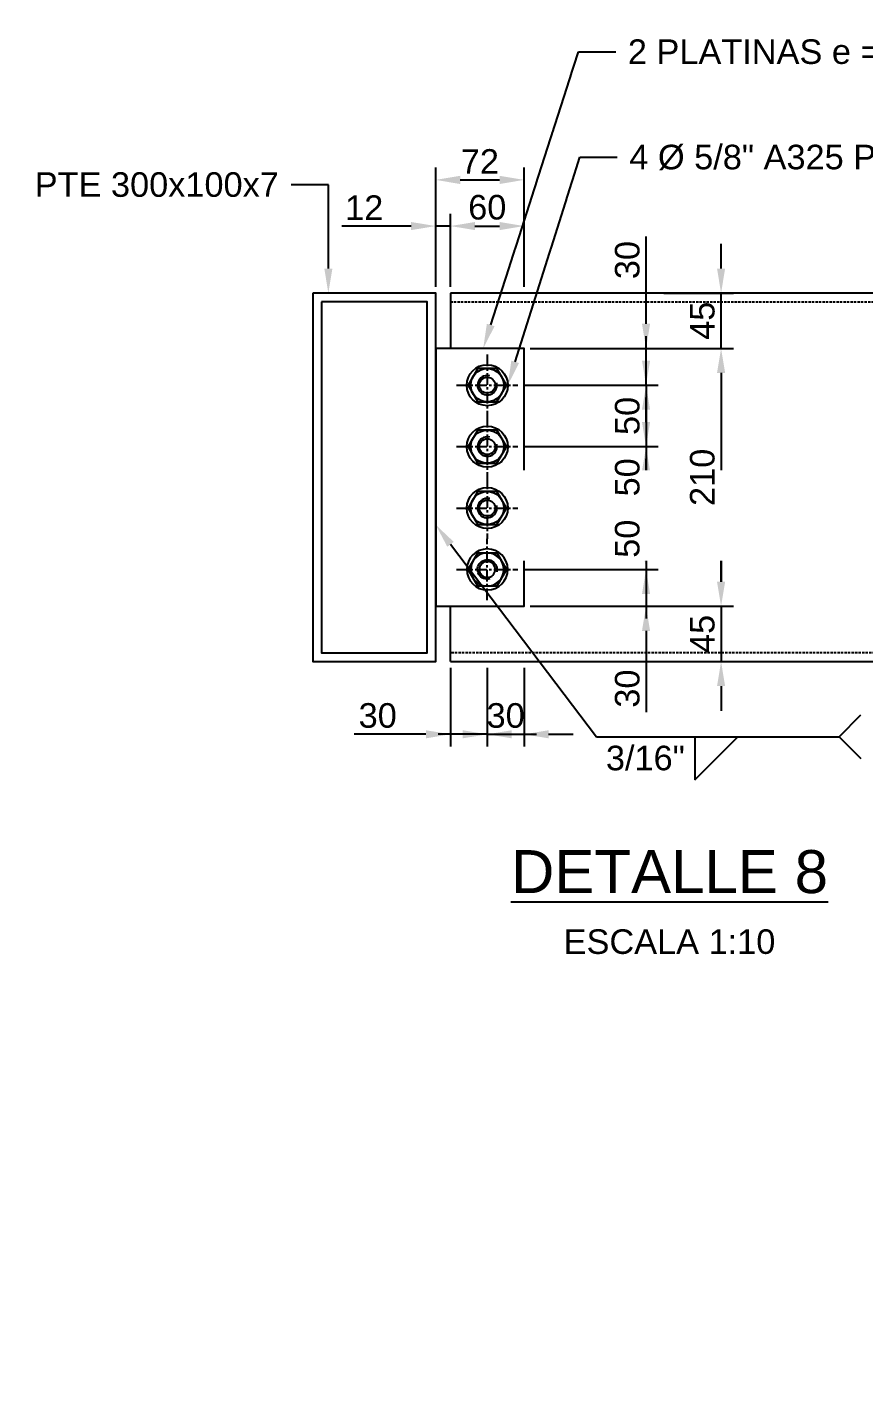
# Model space of a CAD drawing. Header units: millimetres. Extents: x -1367288 to 157996, y -18171 to 61708.
# Drawn here: x 31386 to 32067, y 13244 to 14348 of the extents above; entities that cross this region are included whole.
import ezdxf
from ezdxf import colors
from ezdxf.entities.mleader import LeaderData, LeaderLine
from ezdxf.enums import TextEntityAlignment as Align
from ezdxf.math import Vec2, Vec3

# ---------------------------------------------------------------- set-up
doc = ezdxf.new("R2010")
doc.units = ezdxf.units.MM
doc.header["$LTSCALE"] = 0.3
doc.linetypes.add('CENTER', pattern=[50.8, 31.75, -6.35, 6.35, -6.35])
doc.linetypes.add('HIDDEN', pattern=[9.525, 6.35, -3.175])
for name, color, linetype in [('EE-CENTROS', 8, 'CENTER'), ('EE-TEXTO 1', 4, 'Continuous'), ('EE-TEXTO 2', 2, 'Continuous'), ('SIM-COTAS', 1, 'Continuous'), ('SIM-OCULTOS', 8, 'HIDDEN'), ('SIM-PLATINAS', 2, 'Continuous'), ('SIM-PTE 300x100x7', 213, 'Continuous')]:
    doc.layers.add(name, color=color, linetype=linetype)
doc.styles.add('ARIAL EE', font='arial.ttf')
doc.styles.get("Standard").update_dxf_attribs({"font": 'arial.ttf'})
doc.dimstyles.new('EE 1_STANDAR', dxfattribs={"dimtxt": 2, "dimasz": 2, "dimexe": 1, "dimexo": 0.5, "dimgap": 0.5, "dimtad": 1, "dimdec": 0, "dimdsep": 46, "dimtxsty": 'ARIAL EE', "dimcen": 1.5, "dimclrd": 256, "dimclre": 256, "dimclrt": 2, "dimadec": 0, "dimazin": 0, "dimtfac": 1, "dimtdec": 0, "dimtix": 1, "dimtmove": 0, "dimatfit": 2, "dimfxl": 1, "dimlwd": -1, "dimlwe": -1, "dimarcsym": 0})

# ---------------------------------------------------------------- blocks, each defined once
blk = doc.blocks.new('TUERCA 5-8')
blk.add_lwpolyline([(919700.1, -652089.1), (919692.3, -652102.6), (919700.1, -652116.1), (919715.7, -652116.1), (919723.5, -652102.6), (919715.7, -652089.1)], close=True)
for radius in [16.7, 13.5, 6.44]:
    blk.add_circle((919707.9, -652102.6), radius)
blk.add_arc((919707.9, -652102.6), 7.94, 75, 15)
at = {"layer": 'EE-CENTROS'}
for p, q in [((919707.9, -652077.6), (919707.9, -652127.6)), ((919682.9, -652102.6), (919732.9, -652102.6))]:
    blk.add_line(p, q, dxfattribs=at)
blk = doc.blocks.new('TUER 5-8')
blk.add_blockref('TUERCA 5-8', (-919707.9, 652102.6))
blk = doc.blocks.new('*D505')
at = {"layer": 'SIM-COTAS', "transparency": 16777216}
for p, q in [((31950.9, 14151.1), (31950.9, 14171.1)), ((31904.3, 14131.1), (31960.9, 14131.1)), ((31950.9, 14086.1), (31950.9, 14131.1)), ((31795.5, 14086.1), (31960.9, 14086.1)), ((31950.9, 14066.1), (31950.9, 14046.1))]:
    blk.add_line(p, q, dxfattribs=at)
for points in [[(31947.6, 14151.1), (31954.2, 14151.1), (31950.9, 14131.1)], [(31947.6, 14066.1), (31954.2, 14066.1), (31950.9, 14086.1)]]:
    blk.add_solid(points, dxfattribs=at)
at = {"layer": 'SIM-COTAS', "color": 2, "transparency": 16777216, "insert": (31935.7, 14108.6), "char_height": 20, "attachment_point": 5, "rotation": 90, "style": 'ARIAL EE'}
blk.add_mtext('45', dxfattribs=at)
blk = doc.blocks.new('*D506')
at = {"layer": 'SIM-COTAS', "transparency": 16777216}
for p, q in [((31795.5, 14086.1), (31960.9, 14086.1)), ((31950.9, 14066.1), (31950.9, 13896.1)), ((31795.5, 13876.1), (31960.9, 13876.1))]:
    blk.add_line(p, q, dxfattribs=at)
for points in [[(31947.6, 14066.1), (31954.2, 14066.1), (31950.9, 14086.1)], [(31947.6, 13896.1), (31954.2, 13896.1), (31950.9, 13876.1)]]:
    blk.add_solid(points, dxfattribs=at)
at = {"layer": 'SIM-COTAS', "color": 2, "transparency": 16777216, "insert": (31935.7, 13981.1), "char_height": 20, "attachment_point": 5, "rotation": 90, "style": 'ARIAL EE'}
blk.add_mtext('210', dxfattribs=at)
blk = doc.blocks.new('*D507')
at = {"layer": 'SIM-COTAS', "transparency": 16777216}
for p, q in [((31950.9, 13896.1), (31950.9, 13916.1)), ((31795.5, 13876.1), (31960.9, 13876.1)), ((31950.9, 13876.1), (31950.9, 13831.1)), ((31904.3, 13831.1), (31960.9, 13831.1)), ((31950.9, 13811.1), (31950.9, 13791.1))]:
    blk.add_line(p, q, dxfattribs=at)
for points in [[(31947.6, 13896.1), (31954.2, 13896.1), (31950.9, 13876.1)], [(31947.6, 13811.1), (31954.2, 13811.1), (31950.9, 13831.1)]]:
    blk.add_solid(points, dxfattribs=at)
at = {"layer": 'SIM-COTAS', "color": 2, "transparency": 16777216, "insert": (31935.7, 13853.6), "char_height": 20, "attachment_point": 5, "rotation": 90, "style": 'ARIAL EE'}
blk.add_mtext('45', dxfattribs=at)
blk = doc.blocks.new('*D508')
at = {"layer": 'SIM-COTAS', "transparency": 16777216}
for p, q in [((31889.8, 14106.1), (31889.8, 14177.3)), ((31795.5, 14086.1), (31899.8, 14086.1)), ((31889.8, 14056.1), (31889.8, 14086.1)), ((31790.5, 14056.1), (31899.8, 14056.1)), ((31889.8, 14036.1), (31889.8, 14016.1))]:
    blk.add_line(p, q, dxfattribs=at)
for points in [[(31886.5, 14106.1), (31893.1, 14106.1), (31889.8, 14086.1)], [(31886.5, 14036.1), (31893.1, 14036.1), (31889.8, 14056.1)]]:
    blk.add_solid(points, dxfattribs=at)
at = {"layer": 'SIM-COTAS', "color": 2, "transparency": 16777216, "insert": (31874.6, 14158), "char_height": 20, "attachment_point": 5, "rotation": 90, "style": 'ARIAL EE'}
blk.add_mtext('30', dxfattribs=at)
blk = doc.blocks.new('*D509')
at = {"layer": 'SIM-COTAS', "transparency": 16777216}
for p, q in [((31889.8, 14076.1), (31889.8, 14096.1)), ((31790.5, 14056.1), (31899.8, 14056.1)), ((31889.8, 14056.1), (31889.8, 14006.1)), ((31790.5, 14006.1), (31899.8, 14006.1)), ((31889.8, 13986.1), (31889.8, 13966.1))]:
    blk.add_line(p, q, dxfattribs=at)
for points in [[(31886.5, 14076.1), (31893.1, 14076.1), (31889.8, 14056.1)], [(31886.5, 13986.1), (31893.1, 13986.1), (31889.8, 14006.1)]]:
    blk.add_solid(points, dxfattribs=at)
at = {"layer": 'SIM-COTAS', "color": 2, "transparency": 16777216, "insert": (31874.6, 14031.1), "char_height": 20, "attachment_point": 5, "rotation": 90, "style": 'ARIAL EE'}
blk.add_mtext('50', dxfattribs=at)
blk = doc.blocks.new('*D510')
at = {"layer": 'SIM-COTAS', "transparency": 16777216}
for p, q in [((31889.8, 14026.1), (31889.8, 14046.1)), ((31790.5, 14006.1), (31899.8, 14006.1)), ((31889.8, 14006.1), (31889.8, 13956.1)), ((31790.5, 13956.1), (31899.8, 13956.1)), ((31889.8, 13936.1), (31889.8, 13916.1))]:
    blk.add_line(p, q, dxfattribs=at)
for points in [[(31886.5, 14026.1), (31893.1, 14026.1), (31889.8, 14006.1)], [(31886.5, 13936.1), (31893.1, 13936.1), (31889.8, 13956.1)]]:
    blk.add_solid(points, dxfattribs=at)
at = {"layer": 'SIM-COTAS', "color": 2, "transparency": 16777216, "insert": (31874.6, 13981.1), "char_height": 20, "attachment_point": 5, "rotation": 90, "style": 'ARIAL EE'}
blk.add_mtext('50', dxfattribs=at)
blk = doc.blocks.new('*D511')
at = {"layer": 'SIM-COTAS', "transparency": 16777216}
for p, q in [((31889.8, 13976.1), (31889.8, 13996.1)), ((31790.5, 13956.1), (31899.8, 13956.1)), ((31889.8, 13956.1), (31889.8, 13906.1)), ((31790.5, 13906.1), (31899.8, 13906.1)), ((31889.8, 13886.1), (31889.8, 13866.1))]:
    blk.add_line(p, q, dxfattribs=at)
for points in [[(31886.5, 13976.1), (31893.1, 13976.1), (31889.8, 13956.1)], [(31886.5, 13886.1), (31893.1, 13886.1), (31889.8, 13906.1)]]:
    blk.add_solid(points, dxfattribs=at)
at = {"layer": 'SIM-COTAS', "color": 2, "transparency": 16777216, "insert": (31874.6, 13931.1), "char_height": 20, "attachment_point": 5, "rotation": 90, "style": 'ARIAL EE'}
blk.add_mtext('50', dxfattribs=at)
blk = doc.blocks.new('*D512')
at = {"layer": 'SIM-COTAS', "transparency": 16777216}
for p, q in [((31889.8, 13926.1), (31889.8, 13946.1)), ((31790.5, 13906.1), (31899.8, 13906.1)), ((31889.8, 13906.1), (31889.8, 13876.1)), ((31795.5, 13876.1), (31899.8, 13876.1)), ((31889.8, 13856.1), (31889.8, 13789.8))]:
    blk.add_line(p, q, dxfattribs=at)
for points in [[(31886.5, 13926.1), (31893.1, 13926.1), (31889.8, 13906.1)], [(31886.5, 13856.1), (31893.1, 13856.1), (31889.8, 13876.1)]]:
    blk.add_solid(points, dxfattribs=at)
at = {"layer": 'SIM-COTAS', "color": 2, "transparency": 16777216, "insert": (31874.6, 13809.1), "char_height": 20, "attachment_point": 5, "rotation": 90, "style": 'ARIAL EE'}
blk.add_mtext('30', dxfattribs=at)
blk = doc.blocks.new('*D513')
at = {"layer": 'SIM-COTAS', "transparency": 16777216}
for p, q in [((31718.5, 14136.1), (31718.5, 14233.3)), ((31790.5, 14136.1), (31790.5, 14233.3)), ((31738.5, 14223.3), (31770.5, 14223.3))]:
    blk.add_line(p, q, dxfattribs=at)
for points in [[(31738.5, 14226.6), (31738.5, 14219.9), (31718.5, 14223.3)], [(31770.5, 14226.6), (31770.5, 14219.9), (31790.5, 14223.3)]]:
    blk.add_solid(points, dxfattribs=at)
at = {"layer": 'SIM-COTAS', "color": 2, "transparency": 16777216, "insert": (31754.5, 14238.3), "char_height": 20, "attachment_point": 5, "style": 'ARIAL EE'}
blk.add_mtext('72', dxfattribs=at)
blk = doc.blocks.new('AWS-FILL-IZQ')
at = {"transparency": 16777216}
for p, q in [((20, 0), (21.78, 1.78)), ((8.25, -3.5), (11.75, 0)), ((8.25, 0), (8.25, -3.5)), ((8.25, 0), (20, 0)), ((20, 0), (21.78, -1.78))]:
    blk.add_line(p, q, dxfattribs=at)
at = {"layer": 'EE-TEXTO 2', "color": 2, "transparency": 16777216, "style": 'ARIAL EE'}
for tag, p, flags in [('OBSERVACION', (22.3, -1.07), 4), ('DE-TANTO-CADA-TANTO', (12.07, -2.68), 12)]:
    blk.add_attdef(tag, p, '', height=2, dxfattribs=dict(at, flags=flags))
at = {"layer": 'EE-TEXTO 2', "color": 2, "transparency": 16777216, "style": 'ARIAL EE', "flags": 12}
blk.add_attdef('VALOR_SOLDADURA', text='', height=2, dxfattribs=at).set_placement((7.44, -2.73), align=Align.RIGHT)
blk = doc.blocks.new('TÍTULO')
at = {"layer": 'EE-TEXTO 1', "style": 'ARIAL EE'}
blk.add_attdef('%%UVISTAENPLANTA', text='', height=3.5, dxfattribs=at).set_placement((-0.54, 3.5), align=Align.CENTER)
at = {"layer": 'EE-TEXTO 2', "style": 'ARIAL EE'}
for tag, p in [('SUBTITULO', (-0.77, -1.27)), ('ESCALA1:100', (-0.32, -5.15))]:
    blk.add_attdef(tag, text='', height=2, dxfattribs=at).set_placement(p, align=Align.CENTER)
blk = doc.blocks.new('*D521')
at = {"layer": 'SIM-COTAS', "transparency": 16777216}
for p, q in [((31718.5, 14136.1), (31718.5, 14195.7)), ((31730.5, 14136.1), (31730.5, 14195.7)), ((31698.5, 14185.7), (31642, 14185.7)), ((31730.5, 14185.7), (31718.5, 14185.7)), ((31750.5, 14185.7), (31770.5, 14185.7))]:
    blk.add_line(p, q, dxfattribs=at)
for points in [[(31698.5, 14189), (31698.5, 14182.4), (31718.5, 14185.7)], [(31750.5, 14189), (31750.5, 14182.4), (31730.5, 14185.7)]]:
    blk.add_solid(points, dxfattribs=at)
at = {"layer": 'SIM-COTAS', "color": 2, "transparency": 16777216, "insert": (31660.3, 14200.7), "char_height": 20, "attachment_point": 5, "style": 'ARIAL EE'}
blk.add_mtext('12', dxfattribs=at)
blk = doc.blocks.new('*D522')
at = {"layer": 'SIM-COTAS', "transparency": 16777216}
for p, q in [((31730.5, 14136.1), (31730.5, 14195.7)), ((31790.5, 14136.1), (31790.5, 14195.7)), ((31750.5, 14185.7), (31770.5, 14185.7))]:
    blk.add_line(p, q, dxfattribs=at)
for points in [[(31750.5, 14189), (31750.5, 14182.4), (31730.5, 14185.7)], [(31770.5, 14189), (31770.5, 14182.4), (31790.5, 14185.7)]]:
    blk.add_solid(points, dxfattribs=at)
at = {"layer": 'SIM-COTAS', "color": 2, "transparency": 16777216, "insert": (31760.5, 14200.9), "char_height": 20, "attachment_point": 5, "style": 'ARIAL EE'}
blk.add_mtext('60', dxfattribs=at)
blk = doc.blocks.new('*D523')
at = {"layer": 'SIM-COTAS', "transparency": 16777216}
for p, q in [((31730.5, 13826.1), (31730.5, 13761.9)), ((31760.5, 13826.1), (31760.5, 13761.9)), ((31710.5, 13771.9), (31652, 13771.9)), ((31760.5, 13771.9), (31730.5, 13771.9)), ((31780.5, 13771.9), (31800.5, 13771.9))]:
    blk.add_line(p, q, dxfattribs=at)
for points in [[(31710.5, 13775.2), (31710.5, 13768.6), (31730.5, 13771.9)], [(31780.5, 13775.2), (31780.5, 13768.6), (31760.5, 13771.9)]]:
    blk.add_solid(points, dxfattribs=at)
at = {"layer": 'SIM-COTAS', "color": 2, "transparency": 16777216, "insert": (31671.3, 13787.1), "char_height": 20, "attachment_point": 5, "style": 'ARIAL EE'}
blk.add_mtext('30', dxfattribs=at)
blk = doc.blocks.new('*D524')
at = {"layer": 'SIM-COTAS', "transparency": 16777216}
for p, q in [((31760.5, 13826.1), (31760.5, 13761.9)), ((31790.5, 13826.1), (31790.5, 13761.9)), ((31740.5, 13771.9), (31720.5, 13771.9)), ((31760.5, 13771.9), (31790.5, 13771.9)), ((31810.5, 13771.9), (31830.5, 13771.9))]:
    blk.add_line(p, q, dxfattribs=at)
for points in [[(31740.5, 13775.2), (31740.5, 13768.6), (31760.5, 13771.9)], [(31810.5, 13775.2), (31810.5, 13768.6), (31790.5, 13771.9)]]:
    blk.add_solid(points, dxfattribs=at)
at = {"layer": 'SIM-COTAS', "color": 2, "transparency": 16777216, "insert": (31775.5, 13787.1), "char_height": 20, "attachment_point": 5, "style": 'ARIAL EE'}
blk.add_mtext('30', dxfattribs=at)

msp = doc.modelspace()

# ---------------------------------------------------------------- linework, layer by layer
at = {"layer": 'SIM-OCULTOS'}
msp.add_line((32327.6, 13838.1, 2.1), (31730.5, 13838.1, 2.1), dxfattribs=at)
at = {"layer": 'SIM-PTE 300x100x7'}
for q in [(31730.5, 13876.1, 2.1), (32327.6, 13831.1, 2.1)]:
    msp.add_line((31730.5, 13831.1, 2.1), q, dxfattribs=at)

# ---------------------------------------------------------------- block references
at = {"layer": 'EE-TEXTO 1'}
ref = msp.add_blockref('TÍTULO', (31908.9, 13660.1, 0.6), dxfattribs=dict(at, xscale=10, yscale=10, zscale=10))
ref.add_attrib('%%UTÍTULO', '%%uDETALLE 8', dxfattribs={"height": 35, "style": 'ARIAL EE'}).set_placement((31908.9, 13660.1, 0.6), align=Align.MIDDLE_CENTER)
ref.add_attrib('ESCALA', 'ESCALA 1:10', dxfattribs={"layer": 'EE-TEXTO 2', "height": 20, "style": 'ARIAL EE'}).set_placement((31908.9, 13603.1, 0.6), align=Align.MIDDLE_CENTER)

# ---------------------------------------------------------------- dimensions: what is measured, and where the dimension line sits
at = {"layer": 'SIM-COTAS'}
dim = msp.add_linear_dim(base=(31950.9, 13831.1, 4.5), p1=(31790.5, 13876.1, 2.1), p2=(31899.3, 13831.1, 2.1), angle=90, dimstyle='EE 1_STANDAR', dxfattribs=at)
dim.commit()
dim.dimension.update_dxf_attribs({"geometry": '*D507', "text_midpoint": (31950.9, 13853.6, 4.5), "dimtype": 160})
dim = msp.add_linear_dim(base=(31760.5, 13771.9, 4.5), p1=(31730.5, 13831.1, 2.1), p2=(31760.5, 13831.1, 4.5), dimstyle='EE 1_STANDAR', dxfattribs=at)
dim.commit()
dim.dimension.update_dxf_attribs({"geometry": '*D523', "text_midpoint": (31671.3, 13771.9, 4.5), "dimtype": 160})
dim = msp.add_linear_dim(base=(31790.5, 13771.9), p1=(31760.5, 13831.1, 4.5), p2=(31790.5, 13831.1, 2.1), dimstyle='EE 1_STANDAR', dxfattribs=at)
dim.commit()
dim.dimension.update_dxf_attribs({"geometry": '*D524', "text_midpoint": (31775.5, 13787.1)})

# ---------------------------------------------------------------- leaders
at = {"layer": 'SIM-COTAS', "linetype": 'Continuous'}
ml = msp.add_multileader_mtext('Standard', dxfattribs=at)
ml.set_content('\\A1;{\\C2;4 Ø 5/8" A325 PASANTES}', color=256)
ml.set_leader_properties()
ml.build(insert=Vec2(0, 0))
ml.multileader.update_dxf_attribs({"dogleg_length": 0.0025, "arrow_head_size": 30, "scale": 15})
ctx = ml.context
ctx.base_point, ctx.scale, ctx.char_height, ctx.arrow_head_size, ctx.landing_gap_size, ctx.plane_origin = Vec3(27732.8, 13973.5, -2.5), 15, 30, 30, 15, Vec3(-2365.7, 19673.6, -2.5)
notes = []
notes.append((ctx, [(0, (1, 1, 0), (27687.3, 13973.5, -2.5), (1, 0), 45.6, [(0, [(27569.1, 14123.6, -2.5)], 0, [])])]))
ctx.mtext.insert, ctx.mtext.width, ctx.mtext.defined_height, ctx.mtext.flow_direction = Vec3(27747.8, 13988.7, -2.5), 268.898, 126.9, 5
ctx.mtext.has_bg_fill, ctx.mtext.bg_color, ctx.mtext.bg_scale_factor, ctx.mtext.bg_transparency, ctx.mtext.use_window_bg_color = 1, -1027028792, 1.5, 0, 1
ml = msp.add_multileader_mtext('Standard', dxfattribs=at)
ml.set_content('\\A1;{\\C2;VIGA ARMADA TIPO1}', color=256)
ml.set_leader_properties()
ml.build(insert=Vec2(0, 0))
ml.multileader.update_dxf_attribs({"dogleg_length": 0.0025, "arrow_head_size": 100, "scale": 50})
ctx = ml.context
ctx.base_point, ctx.scale, ctx.char_height, ctx.arrow_head_size, ctx.landing_gap_size, ctx.plane_origin = Vec3(-11488.6, 13342.9, 2), 50, 100, 100, 50, Vec3(-15708.9, -2492.3, 2)
notes.append((ctx, [(0, (1, 1, 0), (-11680.8, 13342.9, 2), (1, 0), 192.2, [(0, [(-11680.8, 13782.8, 2)], 0, [])])]))
ctx.mtext.insert, ctx.mtext.width, ctx.mtext.defined_height, ctx.mtext.flow_direction = Vec3(-11438.6, 13393.7, 2), 1051.855, 411.1, 5
for ctx, leaders in notes:
    for number, flags, end, landing, length, lines in leaders:
        leader = LeaderData()
        leader.index, (leader.has_last_leader_line, leader.has_dogleg_vector, leader.attachment_direction) = number, flags
        leader.last_leader_point, leader.dogleg_vector, leader.dogleg_length = Vec3(end), Vec3(landing), length
        for number, points, colour, breaks in lines:
            line = LeaderLine()
            line.index, line.vertices, line.color, line.breaks = number, Vec3.list(points), colors.encode_raw_color(colour), breaks
            leader.lines.append(line)
        ctx.leaders.append(leader)

# ---------------------------------------------------------------- next in the draw order: leaders
ml = msp.add_multileader_mtext('Standard', dxfattribs=at)
ml.set_content('\\A1;{\\C2;VIGA ARMADA TIPO 1}', color=256)
ml.set_leader_properties()
ml.build(insert=Vec2(0, 0))
ml.multileader.update_dxf_attribs({"dogleg_length": 0.0025, "arrow_head_size": 30, "scale": 15})
ctx = ml.context
ctx.base_point, ctx.scale, ctx.char_height, ctx.arrow_head_size, ctx.landing_gap_size, ctx.plane_origin = Vec3(28149.8, 13963.5, -2.5), 15, 30, 30, 15, Vec3(-1896, 19928, -2.5)
notes = []
notes.append((ctx, [(0, (1, 1, 0), (28104.2, 13963.5, -2.5), (1, 0), 45.6, [(0, [(28104.2, 14062.1, -2.5)], 0, [])])]))
ctx.mtext.insert, ctx.mtext.width, ctx.mtext.defined_height, ctx.mtext.flow_direction = Vec3(28164.8, 13978.8, -2.5), 300.989, 126.9, 5
ctx.mtext.has_bg_fill, ctx.mtext.bg_color, ctx.mtext.bg_scale_factor, ctx.mtext.bg_transparency, ctx.mtext.use_window_bg_color = 1, -1027028792, 1.5, 0, 1
for ctx, leaders in notes:
    for number, flags, end, landing, length, lines in leaders:
        leader = LeaderData()
        leader.index, (leader.has_last_leader_line, leader.has_dogleg_vector, leader.attachment_direction) = number, flags
        leader.last_leader_point, leader.dogleg_vector, leader.dogleg_length = Vec3(end), Vec3(landing), length
        for number, points, colour, breaks in lines:
            line = LeaderLine()
            line.index, line.vertices, line.color, line.breaks = number, Vec3.list(points), colors.encode_raw_color(colour), breaks
            leader.lines.append(line)
        ctx.leaders.append(leader)

# ---------------------------------------------------------------- next in the draw order: block references
for p in [(31760.5, 14006.1, 2.1), (31760.5, 13956.1, 2.1)]:
    msp.add_blockref('TUER 5-8', p)
at = {"xscale": -1, "rotation": 180}
msp.add_blockref('TUER 5-8', (31760.5, 13906.1, 2.1), dxfattribs=at)

# ---------------------------------------------------------------- next in the draw order: dimensions: what is measured, and where the dimension line sits
at = {"layer": 'SIM-COTAS'}
dim = msp.add_linear_dim(base=(31889.8, 13906.1, 4.5), p1=(31785.5, 13956.1, 2.1), p2=(31785.5, 13906.1, 2.1), angle=90, dimstyle='EE 1_STANDAR', dxfattribs=at)
dim.commit()
dim.dimension.update_dxf_attribs({"geometry": '*D511', "text_midpoint": (31874.6, 13931.1, 4.5)})
dim = msp.add_linear_dim(base=(31889.8, 13876.1, 4.5), p1=(31785.5, 13906.1, 2.1), p2=(31790.5, 13876.1, 2.1), angle=90, dimstyle='EE 1_STANDAR', dxfattribs=at)
dim.commit()
dim.dimension.update_dxf_attribs({"geometry": '*D512', "text_midpoint": (31889.8, 13809.1, 4.5), "dimtype": 160})

# ---------------------------------------------------------------- next in the draw order: leaders
at = {"layer": 'SIM-COTAS', "linetype": 'Continuous'}
ml = msp.add_multileader_mtext('Standard', dxfattribs=at)
ml.set_content('\\A1;{\\C2;PTE 220x90x4.5mm}', color=256)
ml.set_leader_properties()
ml.build(insert=Vec2(0, 0))
ml.multileader.update_dxf_attribs({"dogleg_length": 0.0025, "arrow_head_size": 20, "scale": 10})
ctx = ml.context
ctx.base_point, ctx.scale, ctx.char_height, ctx.arrow_head_size, ctx.landing_gap_size, ctx.plane_origin = Vec3(29766.6, 14162.3, 2.1), 10, 20, 20, 10, Vec3(-263.9, 20192.9, 2.1)
notes = []
notes.append((ctx, [(0, (1, 1, 0), (29736.3, 14162.3, 2.1), (1, 0), 30.4, [(0, [(29736.3, 14051.1, 2.1)], 0, [])])]))
ctx.mtext.insert, ctx.mtext.width, ctx.mtext.defined_height, ctx.mtext.flow_direction = Vec3(29776.6, 14172.5, 2.1), 200.659, 84.6, 5
ctx.mtext.has_bg_fill, ctx.mtext.bg_color, ctx.mtext.bg_scale_factor, ctx.mtext.bg_transparency, ctx.mtext.use_window_bg_color = 1, -1027028792, 1.5, 0, 1
at = {"layer": 'SIM-COTAS'}
ml = msp.add_multileader_block('Standard', dxfattribs=at)
ml.set_content('AWS-FILL-IZQ', color=256, scale=10)
ml.set_attribute('VALOR_SOLDADURA', '3/16"', width=0)
ml.set_attribute('DE-TANTO-CADA-TANTO', '', width=0)
ml.set_attribute('OBSERVACION', '', width=0)
ml.set_leader_properties(color=256)
ml.build(insert=Vec2(0, 0))
ml.multileader.update_dxf_attribs({"arrow_head_size": 20, "scale": 10, "block_connection_type": 1})
ctx = ml.context
ctx.base_point, ctx.scale, ctx.char_height, ctx.arrow_head_size, ctx.landing_gap_size, ctx.plane_origin = Vec3(31929.5, 13769.9, 4.5), 10, 40, 20, 20, Vec3(32371, 13849.7, 4.5)
ctx.attachment_type = 1
notes.append((ctx, [(0, (1, 1, 0), (31849.5, 13769.9, 4.5), (1, 0), 80, [(0, [(31718.5, 13942.5, 4.5), (31849.5, 13769.9, 4.5)], 0, [])])]))
ctx.block.insert = Vec3(31847, 13769.9, 4.5)
for ctx, leaders in notes:
    for number, flags, end, landing, length, lines in leaders:
        leader = LeaderData()
        leader.index, (leader.has_last_leader_line, leader.has_dogleg_vector, leader.attachment_direction) = number, flags
        leader.last_leader_point, leader.dogleg_vector, leader.dogleg_length = Vec3(end), Vec3(landing), length
        for number, points, colour, breaks in lines:
            line = LeaderLine()
            line.index, line.vertices, line.color, line.breaks = number, Vec3.list(points), colors.encode_raw_color(colour), breaks
            leader.lines.append(line)
        ctx.leaders.append(leader)

# ---------------------------------------------------------------- next in the draw order: dimensions: what is measured, and where the dimension line sits
dim = msp.add_linear_dim(base=(31889.8, 13956.1, 4.5), p1=(31785.5, 14006.1, 2.1), p2=(31785.5, 13956.1, 2.1), angle=90, dimstyle='EE 1_STANDAR', dxfattribs=at)
dim.commit()
dim.dimension.update_dxf_attribs({"geometry": '*D510', "text_midpoint": (31874.6, 13981.1, 4.5)})

# ---------------------------------------------------------------- next in the draw order: leaders
at = {"layer": 'SIM-COTAS', "linetype": 'Continuous'}
ml = msp.add_multileader_mtext('Standard', dxfattribs=at)
ml.set_content('\\A1;{\\C2;4 Ø 5/8" A325 PASANTES}', color=256)
ml.set_leader_properties()
ml.build(insert=Vec2(0, 0))
ml.multileader.update_dxf_attribs({"dogleg_length": 0.0025, "arrow_head_size": 20, "scale": 10})
ctx = ml.context
ctx.base_point, ctx.scale, ctx.char_height, ctx.arrow_head_size, ctx.landing_gap_size, ctx.plane_origin = Vec3(30659.4, 14241.8, 2.1), 10, 20, 20, 10, Vec3(626.8, 19442.6, 2.1)
notes = []
notes.append((ctx, [(0, (1, 1, 0), (30629.1, 14241.8, 2.1), (1, 0), 30.4, [(0, [(30570.5, 14056.1, 2.1)], 0, [])])]))
ctx.mtext.insert, ctx.mtext.width, ctx.mtext.defined_height, ctx.mtext.flow_direction = Vec3(30669.4, 14251.9, 2.1), 179.266, 84.6, 5
ctx.mtext.has_bg_fill, ctx.mtext.bg_color, ctx.mtext.bg_scale_factor, ctx.mtext.bg_transparency, ctx.mtext.use_window_bg_color = 1, -1027028792, 1.5, 0, 1
ml = msp.add_multileader_mtext('Standard', dxfattribs=at)
ml.set_content('\\A1;{\\C2;VIGA ARMADA TIPO1}', color=256)
ml.set_leader_properties()
ml.build(insert=Vec2(0, 0))
ml.multileader.update_dxf_attribs({"dogleg_length": 3.84, "arrow_head_size": 100, "scale": 50})
ctx = ml.context
ctx.base_point, ctx.scale, ctx.char_height, ctx.arrow_head_size, ctx.landing_gap_size, ctx.plane_origin = Vec3(-14428.9, 13343, -1.8), 50, 100, 100, 50, Vec3(-18649.2, -2492.2, -1.8)
notes.append((ctx, [(0, (1, 1, 0), (-14621.1, 13343, -1.8), (1, 0), 192.2, [(0, [(-14621, 13782.9, -1.8)], 0, [])])]))
ctx.mtext.insert, ctx.mtext.width, ctx.mtext.defined_height, ctx.mtext.flow_direction = Vec3(-14378.9, 13393.8, -1.8), 995.692, 380, 5
ctx.mtext.has_bg_fill, ctx.mtext.bg_color, ctx.mtext.bg_scale_factor, ctx.mtext.bg_transparency, ctx.mtext.use_window_bg_color = 1, -1073741824, 1.5, 0, 1
for ctx, leaders in notes:
    for number, flags, end, landing, length, lines in leaders:
        leader = LeaderData()
        leader.index, (leader.has_last_leader_line, leader.has_dogleg_vector, leader.attachment_direction) = number, flags
        leader.last_leader_point, leader.dogleg_vector, leader.dogleg_length = Vec3(end), Vec3(landing), length
        for number, points, colour, breaks in lines:
            line = LeaderLine()
            line.index, line.vertices, line.color, line.breaks = number, Vec3.list(points), colors.encode_raw_color(colour), breaks
            leader.lines.append(line)
        ctx.leaders.append(leader)

# ---------------------------------------------------------------- next in the draw order: leaders
ml = msp.add_multileader_mtext('Standard', dxfattribs=at)
ml.set_content('\\A1;{\\C2;PTE 300x100x7}', color=256)
ml.set_leader_properties()
ml.build(insert=Vec2(0, 0))
ml.multileader.update_dxf_attribs({"dogleg_length": 0.0025, "arrow_head_size": 20, "scale": 10})
ctx = ml.context
ctx.base_point, ctx.scale, ctx.char_height, ctx.arrow_head_size, ctx.landing_gap_size, ctx.plane_origin = Vec3(30896.5, 14186.6, 2.1), 10, 20, 20, 10, Vec3(866, 20238.6, 2.1)
notes = []
notes.append((ctx, [(0, (1, 1, 0), (30866.2, 14186.6, 2.1), (1, 0), 30.4, [(0, [(30866.2, 14131.1, 2.1)], 0, [])])]))
ctx.mtext.insert, ctx.mtext.width, ctx.mtext.defined_height, ctx.mtext.flow_direction = Vec3(30906.5, 14196.8, 2.1), 200.659, 84.6, 5
ctx.mtext.has_bg_fill, ctx.mtext.bg_color, ctx.mtext.bg_scale_factor, ctx.mtext.bg_transparency, ctx.mtext.use_window_bg_color = 1, -1027028792, 1.5, 0, 1
for ctx, leaders in notes:
    for number, flags, end, landing, length, lines in leaders:
        leader = LeaderData()
        leader.index, (leader.has_last_leader_line, leader.has_dogleg_vector, leader.attachment_direction) = number, flags
        leader.last_leader_point, leader.dogleg_vector, leader.dogleg_length = Vec3(end), Vec3(landing), length
        for number, points, colour, breaks in lines:
            line = LeaderLine()
            line.index, line.vertices, line.color, line.breaks = number, Vec3.list(points), colors.encode_raw_color(colour), breaks
            leader.lines.append(line)
        ctx.leaders.append(leader)

# ---------------------------------------------------------------- next in the draw order: leaders
ml = msp.add_multileader_mtext('Standard', dxfattribs=at)
ml.set_content('\\A1;{\\C2;2 PLATINAS e = 1/4"}', color=256)
ml.set_leader_properties()
ml.build(insert=Vec2(0, 0))
ml.multileader.update_dxf_attribs({"dogleg_length": 0.0025, "arrow_head_size": 20, "scale": 10})
ctx = ml.context
ctx.base_point, ctx.scale, ctx.char_height, ctx.arrow_head_size, ctx.landing_gap_size, ctx.plane_origin = Vec3(30658.3, 14327.5, 2.1), 10, 20, 20, 10, Vec3(583.6, 19943.1, 2.1)
notes = []
notes.append((ctx, [(0, (1, 1, 0), (30627.9, 14327.5, 2.1), (1, 0), 30.4, [(0, [(30550.5, 14086.1, 2.1)], 0, [])])]))
ctx.mtext.insert, ctx.mtext.width, ctx.mtext.defined_height, ctx.mtext.flow_direction = Vec3(30668.3, 14337.7, 2.1), 164.179, 84.6, 5
ctx.mtext.has_bg_fill, ctx.mtext.bg_color, ctx.mtext.bg_scale_factor, ctx.mtext.bg_transparency, ctx.mtext.use_window_bg_color = 1, -1027028792, 1.5, 0, 1
for ctx, leaders in notes:
    for number, flags, end, landing, length, lines in leaders:
        leader = LeaderData()
        leader.index, (leader.has_last_leader_line, leader.has_dogleg_vector, leader.attachment_direction) = number, flags
        leader.last_leader_point, leader.dogleg_vector, leader.dogleg_length = Vec3(end), Vec3(landing), length
        for number, points, colour, breaks in lines:
            line = LeaderLine()
            line.index, line.vertices, line.color, line.breaks = number, Vec3.list(points), colors.encode_raw_color(colour), breaks
            leader.lines.append(line)
        ctx.leaders.append(leader)

# ---------------------------------------------------------------- next in the draw order: linework, layer by layer
at = {"layer": 'SIM-OCULTOS'}
msp.add_line((31730.5, 14124.1, 2.1), (32327.6, 14124.1, 2.1), dxfattribs=at)
at = {"layer": 'SIM-PLATINAS', "elevation": 2.1}
msp.add_lwpolyline([(31718.5, 14086.1), (31718.5, 13876.1), (31790.5, 13876.1), (31790.5, 14086.1)], close=True, dxfattribs=at)
at = {"layer": 'SIM-PTE 300x100x7'}
for p, q in [((32327.6, 14131.1, 2.1), (31730.5, 14131.1, 2.1)), ((31730.5, 14131.1, 2.1), (31730.5, 14086.1, 2.1))]:
    msp.add_line(p, q, dxfattribs=at)
at = {"layer": 'SIM-PTE 300x100x7', "elevation": 2.1}
msp.add_lwpolyline([(31625.5, 14124.1), (31625.5, 13838.1), (31711.5, 13838.1), (31711.5, 14124.1)], close=True, dxfattribs=at)

# ---------------------------------------------------------------- next in the draw order: block references
msp.add_blockref('TUER 5-8', (31760.5, 14056.1, 2.1))

# ---------------------------------------------------------------- next in the draw order: dimensions: what is measured, and where the dimension line sits
at = {"layer": 'SIM-COTAS'}
dim = msp.add_linear_dim(base=(31790.5, 14223.3, 4.5), p1=(31718.5, 14131.1, 2.1), p2=(31790.5, 14131.1, 2.1), dimstyle='EE 1_STANDAR', dxfattribs=at)
dim.commit()
dim.dimension.update_dxf_attribs({"geometry": '*D513', "text_midpoint": (31754.5, 14238.3, 4.5)})
for base, p2, picture, middle in [((31889.8, 14056.1, 4.5), (31785.5, 14056.1, 2.1), '*D508', (31889.8, 14158, 4.5)), ((31950.9, 14131.1, 4.5), (31899.3, 14131.1, 2.1), '*D505', (31950.9, 14108.6, 4.5))]:
    dim = msp.add_linear_dim(base=base, p1=(31790.5, 14086.1, 2.1), p2=p2, angle=90, dimstyle='EE 1_STANDAR', dxfattribs=at)
    dim.commit()
    dim.dimension.update_dxf_attribs({"geometry": picture, "text_midpoint": middle, "dimtype": 160})
for base, p1, p2, picture, middle in [((31889.8, 14006.1, 4.5), (31785.5, 14056.1, 2.1), (31785.5, 14006.1, 2.1), '*D509', (31874.6, 14031.1, 4.5)), ((31950.9, 13876.1, 4.5), (31790.5, 14086.1, 2.1), (31790.5, 13876.1, 2.1), '*D506', (31935.7, 13981.1, 4.5))]:
    dim = msp.add_linear_dim(base=base, p1=p1, p2=p2, angle=90, dimstyle='EE 1_STANDAR', dxfattribs=at)
    dim.commit()
    dim.dimension.update_dxf_attribs({"geometry": picture, "text_midpoint": middle})

# ---------------------------------------------------------------- next in the draw order: leaders
at = {"layer": 'SIM-COTAS', "linetype": 'Continuous'}
ml = msp.add_multileader_mtext('Standard', dxfattribs=at)
ml.set_content('\\A1;{\\C2;PTE 300x100x7}', color=256)
ml.set_leader_properties()
ml.build(insert=Vec2(0, 0))
ml.multileader.update_dxf_attribs({"dogleg_length": 0.0025, "arrow_head_size": 20, "scale": 10})
ctx = ml.context
ctx.base_point, ctx.scale, ctx.char_height, ctx.arrow_head_size, ctx.landing_gap_size, ctx.plane_origin = Vec3(31446.5, 14219.3, 2.1), 10, 20, 20, 10, Vec3(61631.4, 20238.6, 2.1)
ctx.text_align_type = 2
notes = []
notes.append((ctx, [(0, (1, 1, 0), (31631.1, 14219.3, 2.1), (-1, 0), 30.4, [(0, [(31631.1, 14131.1, 2.1)], 0, [])])]))
ctx.mtext.insert, ctx.mtext.rotation, ctx.mtext.width, ctx.mtext.defined_height, ctx.mtext.alignment, ctx.mtext.flow_direction = Vec3(31590.8, 14229.5, 2.1), 6.283185, 164.162, 84.6, 3, 5
ctx.mtext.has_bg_fill, ctx.mtext.bg_color, ctx.mtext.bg_scale_factor, ctx.mtext.bg_transparency, ctx.mtext.use_window_bg_color = 1, -1027028792, 1.5, 0, 1
for ctx, leaders in notes:
    for number, flags, end, landing, length, lines in leaders:
        leader = LeaderData()
        leader.index, (leader.has_last_leader_line, leader.has_dogleg_vector, leader.attachment_direction) = number, flags
        leader.last_leader_point, leader.dogleg_vector, leader.dogleg_length = Vec3(end), Vec3(landing), length
        for number, points, colour, breaks in lines:
            line = LeaderLine()
            line.index, line.vertices, line.color, line.breaks = number, Vec3.list(points), colors.encode_raw_color(colour), breaks
            leader.lines.append(line)
        ctx.leaders.append(leader)

# ---------------------------------------------------------------- next in the draw order: linework, layer by layer
at = {"layer": 'SIM-PTE 300x100x7', "elevation": 2.1}
msp.add_lwpolyline([(31618.5, 14131.1), (31618.5, 13831.1), (31718.5, 13831.1), (31718.5, 14131.1)], close=True, dxfattribs=at)

# ---------------------------------------------------------------- next in the draw order: leaders
at = {"layer": 'SIM-COTAS', "linetype": 'Continuous'}
ml = msp.add_multileader_mtext('Standard', dxfattribs=at)
ml.set_content('\\A1;{\\C2;4 Ø 5/8" A325 PASANTES}', color=256)
ml.set_leader_properties()
ml.build(insert=Vec2(0, 0))
ml.multileader.update_dxf_attribs({"dogleg_length": 0.0025, "arrow_head_size": 20, "scale": 10})
ctx = ml.context
ctx.base_point, ctx.scale, ctx.char_height, ctx.arrow_head_size, ctx.landing_gap_size, ctx.plane_origin = Vec3(31866.2, 14241.8, 2.1), 10, 20, 20, 10, Vec3(1833.5, 19442.6, 2.1)
notes = []
notes.append((ctx, [(0, (1, 1, 0), (31835.8, 14241.8, 2.1), (1, 0), 30.4, [(0, [(31777.2, 14056.1, 2.1)], 0, [])])]))
ctx.mtext.insert, ctx.mtext.width, ctx.mtext.defined_height, ctx.mtext.flow_direction = Vec3(31876.2, 14251.9, 2.1), 179.266, 84.6, 5
ctx.mtext.has_bg_fill, ctx.mtext.bg_color, ctx.mtext.bg_scale_factor, ctx.mtext.bg_transparency, ctx.mtext.use_window_bg_color = 1, -1027028792, 1.5, 0, 1
for ctx, leaders in notes:
    for number, flags, end, landing, length, lines in leaders:
        leader = LeaderData()
        leader.index, (leader.has_last_leader_line, leader.has_dogleg_vector, leader.attachment_direction) = number, flags
        leader.last_leader_point, leader.dogleg_vector, leader.dogleg_length = Vec3(end), Vec3(landing), length
        for number, points, colour, breaks in lines:
            line = LeaderLine()
            line.index, line.vertices, line.color, line.breaks = number, Vec3.list(points), colors.encode_raw_color(colour), breaks
            leader.lines.append(line)
        ctx.leaders.append(leader)

# ---------------------------------------------------------------- next in the draw order: leaders
ml = msp.add_multileader_mtext('Standard', dxfattribs=at)
ml.set_content('\\A1;{\\C2;2 PLATINAS e = 1/4"}', color=256)
ml.set_leader_properties()
ml.build(insert=Vec2(0, 0))
ml.multileader.update_dxf_attribs({"dogleg_length": 0.0025, "arrow_head_size": 20, "scale": 10})
ctx = ml.context
ctx.base_point, ctx.scale, ctx.char_height, ctx.arrow_head_size, ctx.landing_gap_size, ctx.plane_origin = Vec3(31865, 14327.5, 2.1), 10, 20, 20, 10, Vec3(1790.3, 19943.1, 2.1)
notes = []
notes.append((ctx, [(0, (1, 1, 0), (31834.7, 14327.5, 2.1), (1, 0), 30.4, [(0, [(31757.2, 14086.1, 2.1)], 0, [])])]))
ctx.mtext.insert, ctx.mtext.width, ctx.mtext.defined_height, ctx.mtext.flow_direction = Vec3(31875, 14337.7, 2.1), 164.179, 84.6, 5
ctx.mtext.has_bg_fill, ctx.mtext.bg_color, ctx.mtext.bg_scale_factor, ctx.mtext.bg_transparency, ctx.mtext.use_window_bg_color = 1, -1027028792, 1.5, 0, 1
for ctx, leaders in notes:
    for number, flags, end, landing, length, lines in leaders:
        leader = LeaderData()
        leader.index, (leader.has_last_leader_line, leader.has_dogleg_vector, leader.attachment_direction) = number, flags
        leader.last_leader_point, leader.dogleg_vector, leader.dogleg_length = Vec3(end), Vec3(landing), length
        for number, points, colour, breaks in lines:
            line = LeaderLine()
            line.index, line.vertices, line.color, line.breaks = number, Vec3.list(points), colors.encode_raw_color(colour), breaks
            leader.lines.append(line)
        ctx.leaders.append(leader)

# ---------------------------------------------------------------- next in the draw order: dimensions: what is measured, and where the dimension line sits
at = {"layer": 'SIM-COTAS'}
dim = msp.add_linear_dim(base=(31730.5, 14185.7, 4.5), p1=(31718.5, 14131.1, 2.1), p2=(31730.5, 14131.1, 2.1), dimstyle='EE 1_STANDAR', dxfattribs=at)
dim.commit()
dim.dimension.update_dxf_attribs({"geometry": '*D521', "text_midpoint": (31660.3, 14185.7, 4.5), "dimtype": 160})
dim = msp.add_linear_dim(base=(31790.5, 14185.7, 4.5), p1=(31730.5, 14131.1, 2.1), p2=(31790.5, 14131.1, 2.1), dimstyle='EE 1_STANDAR', dxfattribs=at)
dim.commit()
dim.dimension.update_dxf_attribs({"geometry": '*D522', "text_midpoint": (31760.5, 14200.9, 4.5)})

# ---------------------------------------------------------------- next in the draw order: leaders
at = {"layer": 'SIM-COTAS', "linetype": 'Continuous'}
ml = msp.add_multileader_mtext('Standard', dxfattribs=at)
ml.set_content('\\A1;{\\C2;PELDAÑO P-1\\PLAM e=3/16"}', color=256)
ml.set_leader_properties()
ml.build(insert=Vec2(0, 0))
ml.multileader.update_dxf_attribs({"dogleg_length": 0.0025, "arrow_head_size": 20, "scale": 10})
ctx = ml.context
ctx.base_point, ctx.scale, ctx.char_height, ctx.arrow_head_size, ctx.landing_gap_size, ctx.plane_origin = Vec3(33617.7, 13966.6, -0.2), 10, 20, 20, 10, Vec3(63845.8, 20253.1, -0.2)
ctx.text_align_type = 2
notes = []
notes.append((ctx, [(0, (1, 1, 0), (33845.6, 13966.6, -0.2), (-1, 0), 30.4, [(0, [(33845.6, 14081.8, -0.2)], 0, [])])]))
ctx.mtext.insert, ctx.mtext.rotation, ctx.mtext.width, ctx.mtext.defined_height, ctx.mtext.alignment, ctx.mtext.flow_direction = Vec3(33805.2, 13976.7, -0.2), 6.283185, 200.659, 84.6, 3, 5
ctx.mtext.has_bg_fill, ctx.mtext.bg_color, ctx.mtext.bg_scale_factor, ctx.mtext.bg_transparency, ctx.mtext.use_window_bg_color = 1, -1027028792, 1.5, 0, 1
for ctx, leaders in notes:
    for number, flags, end, landing, length, lines in leaders:
        leader = LeaderData()
        leader.index, (leader.has_last_leader_line, leader.has_dogleg_vector, leader.attachment_direction) = number, flags
        leader.last_leader_point, leader.dogleg_vector, leader.dogleg_length = Vec3(end), Vec3(landing), length
        for number, points, colour, breaks in lines:
            line = LeaderLine()
            line.index, line.vertices, line.color, line.breaks = number, Vec3.list(points), colors.encode_raw_color(colour), breaks
            leader.lines.append(line)
        ctx.leaders.append(leader)

doc.saveas('drawing.dxf')
